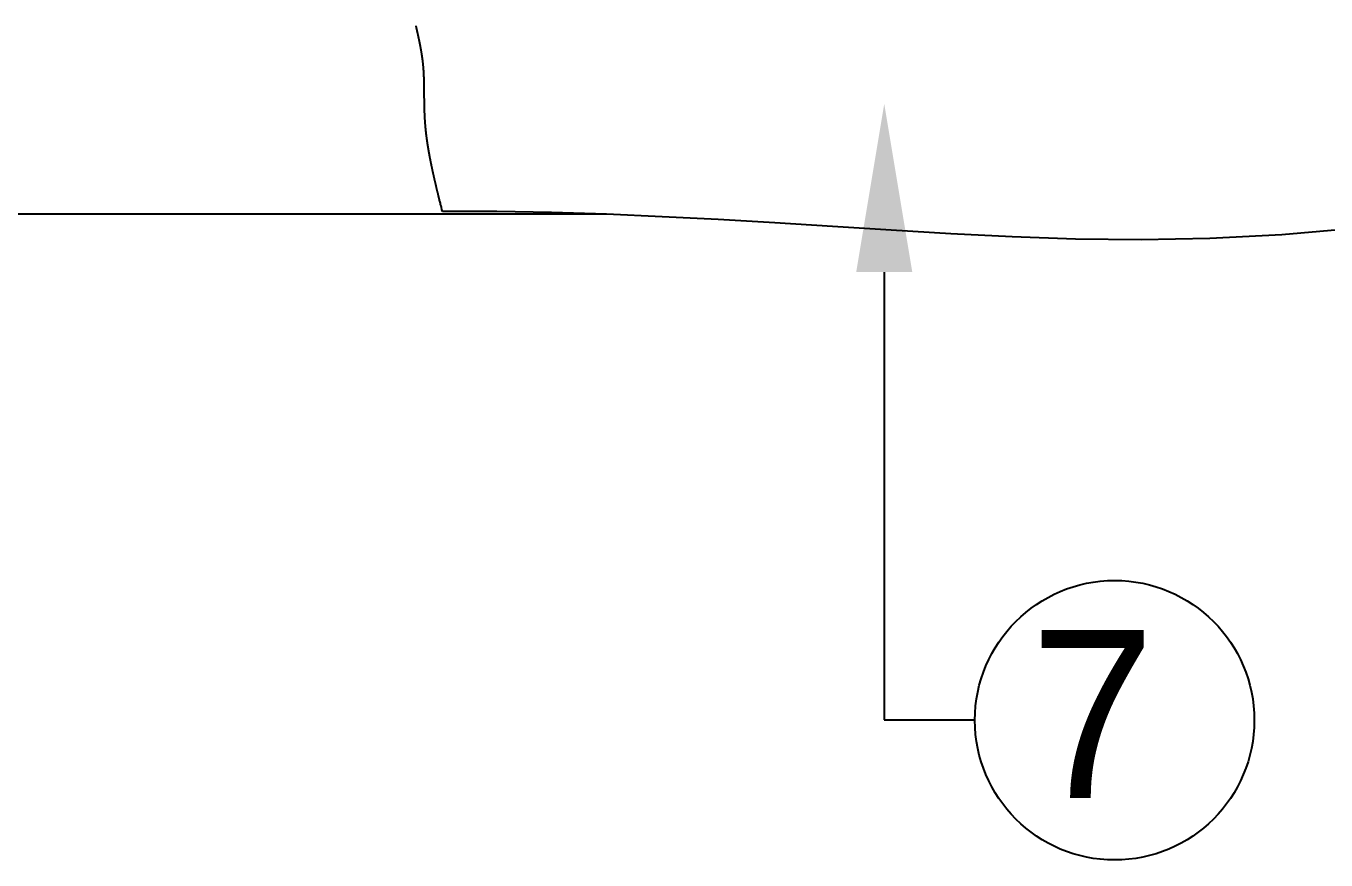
# Model space of a CAD drawing. Header units: millimetres. Extents: x -8855 to 105318, y -17958 to 67465.
# Drawn here: x 56675 to 58066, y 45703 to 46595 of the extents above; entities that cross this region are included whole.
import ezdxf

# ---------------------------------------------------------------- set-up
doc = ezdxf.new("R2010")
doc.units = ezdxf.units.MM
doc.header["$LTSCALE"] = 25
doc.layers.add('DIM', color=5, linetype='Continuous')
doc.layers.add('TEXT', color=2, linetype='Continuous')
doc.styles.add('ROMANS', font='stylu.ttf')

msp = doc.modelspace()

# ---------------------------------------------------------------- linework, layer by layer
msp.add_line((57295.76815, 46393.62961), (56065.89675, 46393.62961))
for points in [[(57120.19706, 46396.57583), (57119.60617, 46398.93605), (57119.09647, 46400.97403), (57118.65846, 46402.72748), (57118.28265, 46404.2341), (57117.95952, 46405.53159), (57117.67958, 46406.65766), (57117.43332, 46407.65002), (57117.21123, 46408.54636), (57117.00515, 46409.3791), (57116.81228, 46410.15945), (57116.63114, 46410.89331), (57116.46025, 46411.58659), (57116.29815, 46412.24521), (57116.14337, 46412.87506), (57115.99443, 46413.48207), (57115.84987, 46414.07214), (57115.70844, 46414.65023), (57115.56986, 46415.2175), (57115.43406, 46415.77416), (57115.30101, 46416.32043), (57115.17063, 46416.85651), (57115.04288, 46417.38261), (57114.91769, 46417.89894), (57114.79502, 46418.40572), (57114.6748, 46418.90316), (57114.55699, 46419.39146), (57114.44152, 46419.87085), (57114.32834, 46420.34152), (57114.2174, 46420.80368), (57114.10864, 46421.25756), (57114.002, 46421.70336), (57113.89743, 46422.1413), (57113.79488, 46422.57157), (57113.69428, 46422.9944), (57113.59558, 46423.40999), (57113.49874, 46423.81855), (57113.40368, 46424.2203), (57113.31036, 46424.61545), (57113.21871, 46425.0042), (57113.1287, 46425.38678), (57113.04025, 46425.76338), (57112.95331, 46426.13422), (57112.86784, 46426.4995), (57112.78376, 46426.85945), (57112.70104, 46427.21428), (57112.6196, 46427.56418), (57112.5394, 46427.90938), (57112.46038, 46428.25008), (57112.38249, 46428.58649), (57112.30568, 46428.91879), (57112.22989, 46429.24718), (57112.15509, 46429.57182), (57112.08122, 46429.8929), (57112.00824, 46430.2106), (57111.9361, 46430.5251), (57111.86475, 46430.83659), (57111.79415, 46431.14522), (57111.72428, 46431.45108), (57111.65513, 46431.75422), (57111.58667, 46432.05472), (57111.51889, 46432.35263), (57111.45177, 46432.64802), (57111.38531, 46432.94096), (57111.31948, 46433.23149), (57111.25426, 46433.51969), (57111.18966, 46433.80558), (57111.12566, 46434.08921), (57111.06225, 46434.37061), (57110.99943, 46434.6498), (57110.93719, 46434.92683), (57110.87552, 46435.20172), (57110.81441, 46435.47451), (57110.75386, 46435.74523), (57110.69385, 46436.01391), (57110.63438, 46436.2806), (57110.57544, 46436.54531), (57110.51702, 46436.80809), (57110.45912, 46437.06897), (57110.40173, 46437.32797), (57110.34483, 46437.58514), (57110.28843, 46437.84051), (57110.23251, 46438.09411), (57110.17707, 46438.34597), (57110.12209, 46438.59613), (57110.06757, 46438.84462), (57110.01351, 46439.09147), (57109.95988, 46439.33672), (57109.9067, 46439.58039), (57109.85394, 46439.82253), (57109.8016, 46440.06316), (57109.74968, 46440.30233), (57109.69815, 46440.54005), (57109.64703, 46440.77637), (57109.59629, 46441.01132), (57109.54594, 46441.24493), (57109.49595, 46441.47724), (57109.44633, 46441.70827), (57109.39707, 46441.93806), (57109.34816, 46442.16665), (57109.29959, 46442.39407), (57109.25135, 46442.62034), (57109.20344, 46442.84552), (57109.15584, 46443.06961), (57109.10855, 46443.29267), (57109.06157, 46443.51472), (57109.01488, 46443.7358), (57108.96847, 46443.95593), (57108.92234, 46444.17516), (57108.87648, 46444.39352), (57108.83089, 46444.61103), (57108.78555, 46444.82774), (57108.74045, 46445.04367), (57108.69559, 46445.25886), (57108.65097, 46445.47334), (57108.60657, 46445.68713), (57108.56238, 46445.90027), (57108.51841, 46446.11277), (57108.47465, 46446.32467), (57108.43108, 46446.536), (57108.3877, 46446.74678), (57108.34451, 46446.95704), (57108.30151, 46447.16679), (57108.25868, 46447.37603), (57108.21604, 46447.58478), (57108.17357, 46447.79303), (57108.13128, 46448.0008), (57108.08917, 46448.20809), (57108.04723, 46448.4149), (57108.00546, 46448.62125), (57107.96386, 46448.82714), (57107.92244, 46449.03256), (57107.88118, 46449.23752), (57107.8401, 46449.44202), (57107.79918, 46449.64606), (57107.75844, 46449.84965), (57107.71786, 46450.05277), (57107.67746, 46450.25544), (57107.63722, 46450.45766), (57107.59715, 46450.65943), (57107.55725, 46450.86074), (57107.51751, 46451.0616), (57107.47794, 46451.26202), (57107.43854, 46451.46199), (57107.39931, 46451.66151), (57107.36024, 46451.86058), (57107.32133, 46452.05921), (57107.28259, 46452.2574), (57107.24402, 46452.45515), (57107.20561, 46452.65246), (57107.16736, 46452.84933), (57107.12928, 46453.04576), (57107.09136, 46453.24176), (57107.0536, 46453.43732), (57107.01601, 46453.63245), (57106.97857, 46453.82714), (57106.9413, 46454.02141), (57106.90419, 46454.21524), (57106.86724, 46454.40865), (57106.83046, 46454.60163), (57106.79383, 46454.79418), (57106.75736, 46454.98631), (57106.72105, 46455.17802), (57106.6849, 46455.36931), (57106.6489, 46455.56017), (57106.61307, 46455.75062), (57106.57739, 46455.94064), (57106.54187, 46456.13025), (57106.50651, 46456.31945), (57106.47131, 46456.50823), (57106.43626, 46456.69659), (57106.40136, 46456.88455), (57106.36662, 46457.0721), (57106.33204, 46457.25923), (57106.29761, 46457.44596), (57106.26334, 46457.63228), (57106.22922, 46457.8182), (57106.19525, 46458.00371), (57106.16143, 46458.18882), (57106.12777, 46458.37353), (57106.09426, 46458.55784), (57106.06091, 46458.74175), (57106.0277, 46458.92527), (57105.99465, 46459.10838), (57105.96174, 46459.2911), (57105.92899, 46459.47343), (57105.89639, 46459.65537), (57105.86393, 46459.83691), (57105.83163, 46460.01807), (57105.79948, 46460.19883), (57105.76747, 46460.37921), (57105.73561, 46460.5592), (57105.7039, 46460.73881), (57105.67234, 46460.91804), (57105.64092, 46461.09688), (57105.60965, 46461.27534), (57105.57852, 46461.45343), (57105.54755, 46461.63113), (57105.51671, 46461.80846), (57105.48603, 46461.98541), (57105.45548, 46462.16199), (57105.42508, 46462.33819), (57105.39483, 46462.51402), (57105.36472, 46462.68948), (57105.33475, 46462.86458), (57105.30492, 46463.0393), (57105.27524, 46463.21366), (57105.2457, 46463.38765), (57105.2163, 46463.56128), (57105.18704, 46463.73455), (57105.15792, 46463.90745), (57105.12895, 46464.07999), (57105.10011, 46464.25218), (57105.07141, 46464.42401), (57105.04285, 46464.59548), (57105.01443, 46464.76659), (57104.98615, 46464.93736), (57104.95801, 46465.10776), (57104.93, 46465.27782), (57104.90214, 46465.44753), (57104.87441, 46465.61689), (57104.84681, 46465.7859), (57104.81935, 46465.95457), (57104.79203, 46466.12289), (57104.76484, 46466.29087), (57104.73779, 46466.4585), (57104.71087, 46466.62579), (57104.68409, 46466.79275), (57104.65744, 46466.95937), (57104.63093, 46467.12564), (57104.60454, 46467.29159), (57104.5783, 46467.4572), (57104.55218, 46467.62247), (57104.52619, 46467.78741), (57104.50034, 46467.95203), (57104.47462, 46468.11631), (57104.44902, 46468.28026), (57104.42356, 46468.44389), (57104.39823, 46468.60719), (57104.37303, 46468.77017), (57104.34796, 46468.93283), (57104.32301, 46469.09516), (57104.2982, 46469.25717), (57104.27351, 46469.41887), (57104.24895, 46469.58024), (57104.22452, 46469.7413), (57104.20022, 46469.90205), (57104.17604, 46470.06248), (57104.15198, 46470.22259), (57104.12806, 46470.3824), (57104.10426, 46470.54189), (57104.08058, 46470.70108), (57104.05703, 46470.85996), (57104.0336, 46471.01853), (57104.0103, 46471.1768), (57103.98712, 46471.33476), (57103.96406, 46471.49242), (57103.94113, 46471.64978), (57103.91832, 46471.80685), (57103.89563, 46471.96361), (57103.87306, 46472.12007), (57103.85061, 46472.27624), (57103.82829, 46472.43211), (57103.80608, 46472.58769), (57103.784, 46472.74298), (57103.76203, 46472.89798), (57103.74019, 46473.05268), (57103.71846, 46473.2071), (57103.69685, 46473.36124), (57103.67536, 46473.51508), (57103.65398, 46473.66864), (57103.63273, 46473.82192), (57103.61159, 46473.97492), (57103.59057, 46474.12763), (57103.56966, 46474.28007), (57103.54887, 46474.43223), (57103.5282, 46474.58411), (57103.50764, 46474.73572), (57103.48719, 46474.88705), (57103.46686, 46475.03811), (57103.44664, 46475.1889), (57103.42654, 46475.33941), (57103.40655, 46475.48966), (57103.38667, 46475.63964), (57103.36691, 46475.78935), (57103.34725, 46475.9388), (57103.32771, 46476.08799), (57103.30828, 46476.23691), (57103.28896, 46476.38557), (57103.26975, 46476.53397), (57103.25065, 46476.68211), (57103.23166, 46476.82999), (57103.21278, 46476.97762), (57103.19401, 46477.125), (57103.17535, 46477.27211), (57103.15679, 46477.41898), (57103.13834, 46477.5656), (57103.12001, 46477.71196), (57103.10177, 46477.85808), (57103.08365, 46478.00395), (57103.06563, 46478.14957), (57103.04771, 46478.29495), (57103.0299, 46478.44009), (57103.0122, 46478.58498), (57102.9946, 46478.72964), (57102.97711, 46478.87405), (57102.95971, 46479.01822), (57102.94243, 46479.16216), (57102.92524, 46479.30587), (57102.90816, 46479.44933), (57102.89118, 46479.59257), (57102.8743, 46479.73557), (57102.85753, 46479.87834), (57102.84085, 46480.02089), (57102.82428, 46480.1632), (57102.80781, 46480.30529), (57102.79143, 46480.44715), (57102.77516, 46480.58879), (57102.75899, 46480.73021), (57102.74291, 46480.8714), (57102.72693, 46481.01238), (57102.71106, 46481.15313), (57102.69527, 46481.29367), (57102.67959, 46481.43399), (57102.664, 46481.5741), (57102.64851, 46481.71399), (57102.63312, 46481.85367), (57102.61782, 46481.99314), (57102.60262, 46482.1324), (57102.58751, 46482.27145), (57102.5725, 46482.41029), (57102.55758, 46482.54893), (57102.54276, 46482.68736), (57102.52802, 46482.82558), (57102.51339, 46482.96361), (57102.49884, 46483.10143), (57102.48439, 46483.23906), (57102.47003, 46483.37648), (57102.45576, 46483.51371), (57102.44158, 46483.65075), (57102.42749, 46483.78758), (57102.4135, 46483.92423), (57102.39959, 46484.06068), (57102.38577, 46484.19695), (57102.37204, 46484.33302), (57102.3584, 46484.4689), (57102.34485, 46484.6046), (57102.33139, 46484.74011), (57102.31802, 46484.87544), (57102.30473, 46485.01059), (57102.29153, 46485.14555), (57102.27842, 46485.28033), (57102.26539, 46485.41493), (57102.25245, 46485.54936), (57102.23959, 46485.68361), (57102.22682, 46485.81768), (57102.21413, 46485.95158), (57102.20153, 46486.08531), (57102.18901, 46486.21886), (57102.17658, 46486.35225), (57102.16422, 46486.48546), (57102.15196, 46486.61851), (57102.13977, 46486.7514), (57102.12766, 46486.88411), (57102.11564, 46487.01667), (57102.1037, 46487.14906), (57102.09184, 46487.28129), (57102.08006, 46487.41336), (57102.06836, 46487.54527), (57102.05674, 46487.67702), (57102.04519, 46487.80862), (57102.03373, 46487.94006), (57102.02235, 46488.07135), (57102.01104, 46488.20249), (57101.99981, 46488.33347), (57101.98866, 46488.46431), (57101.97759, 46488.595), (57101.96659, 46488.72553), (57101.95567, 46488.85593), (57101.94483, 46488.98618), (57101.93406, 46489.11628), (57101.92336, 46489.24624), (57101.91274, 46489.37606), (57101.9022, 46489.50574), (57101.89173, 46489.63528), (57101.88133, 46489.76468), (57101.871, 46489.89395), (57101.86075, 46490.02308), (57101.85058, 46490.15207), (57101.84047, 46490.28093), (57101.83044, 46490.40965), (57101.82047, 46490.53825), (57101.81058, 46490.66671), (57101.80076, 46490.79504), (57101.79101, 46490.92325), (57101.78133, 46491.05132), (57101.77172, 46491.17928), (57101.76218, 46491.3071), (57101.75271, 46491.4348), (57101.74331, 46491.56238), (57101.73397, 46491.68984), (57101.72471, 46491.81717), (57101.71551, 46491.94439), (57101.70638, 46492.07148), (57101.69731, 46492.19846), (57101.68831, 46492.32532), (57101.67938, 46492.45207), (57101.67052, 46492.5787), (57101.66172, 46492.70522), (57101.65298, 46492.83163), (57101.64431, 46492.95792), (57101.6357, 46493.08411), (57101.62716, 46493.21018), (57101.61868, 46493.33615), (57101.61027, 46493.46201), (57101.60192, 46493.58777), (57101.59363, 46493.71342), (57101.5854, 46493.83896), (57101.57723, 46493.96441), (57101.56913, 46494.08975), (57101.56109, 46494.21499), (57101.5531, 46494.34014), (57101.54518, 46494.46518), (57101.53732, 46494.59013), (57101.52952, 46494.71498), (57101.52178, 46494.83974), (57101.51409, 46494.9644), (57101.50647, 46495.08897), (57101.4989, 46495.21345), (57101.4914, 46495.33784), (57101.48395, 46495.46214), (57101.47655, 46495.58635), (57101.46922, 46495.71047), (57101.46194, 46495.83451), (57101.45471, 46495.95846), (57101.44754, 46496.08233), (57101.44043, 46496.20611), (57101.43337, 46496.32982), (57101.42637, 46496.45344), (57101.41942, 46496.57698), (57101.41253, 46496.70044), (57101.40569, 46496.82382), (57101.3989, 46496.94712), (57101.39217, 46497.07035), (57101.38549, 46497.1935), (57101.37886, 46497.31657), (57101.37229, 46497.43956), (57101.36576, 46497.56248), (57101.35929, 46497.68533), (57101.35287, 46497.80809), (57101.3465, 46497.93079), (57101.34019, 46498.05341), (57101.33392, 46498.17595), (57101.3277, 46498.29842), (57101.32154, 46498.42082), (57101.31542, 46498.54315), (57101.30936, 46498.6654), (57101.30334, 46498.78758), (57101.29738, 46498.90968), (57101.29146, 46499.03172), (57101.28559, 46499.15368), (57101.27977, 46499.27557), (57101.274, 46499.39739), (57101.26828, 46499.51914), (57101.2626, 46499.64081), (57101.25697, 46499.76242), (57101.25139, 46499.88396), (57101.24586, 46500.00542), (57101.24037, 46500.12682), (57101.23493, 46500.24815), (57101.22953, 46500.36941), (57101.22419, 46500.4906), (57101.21888, 46500.61173), (57101.21363, 46500.73278), (57101.20841, 46500.85377), (57101.20325, 46500.97469), (57101.19812, 46501.09554), (57101.19305, 46501.21633), (57101.18801, 46501.33705), (57101.18302, 46501.4577), (57101.17808, 46501.57829), (57101.17318, 46501.69881), (57101.16832, 46501.81927), (57101.1635, 46501.93966), (57101.15873, 46502.05999), (57101.154, 46502.18025), (57101.14931, 46502.30045), (57101.14466, 46502.42059), (57101.14006, 46502.54066), (57101.13549, 46502.66067), (57101.13097, 46502.78061), (57101.12649, 46502.90049), (57101.12205, 46503.02032), (57101.11765, 46503.14007), (57101.11329, 46503.25977), (57101.10897, 46503.37941), (57101.10469, 46503.49898), (57101.10044, 46503.61849), (57101.09624, 46503.73795), (57101.09208, 46503.85734), (57101.08795, 46503.97667), (57101.08387, 46504.09595), (57101.07982, 46504.21516), (57101.07581, 46504.33432), (57101.07184, 46504.45341), (57101.0679, 46504.57245), (57101.064, 46504.69143), (57101.06014, 46504.81035), (57101.05632, 46504.92921), (57101.05253, 46505.04801), (57101.04878, 46505.16676), (57101.04506, 46505.28544), (57101.04139, 46505.40407), (57101.03774, 46505.52265), (57101.03413, 46505.64116), (57101.03056, 46505.75962), (57101.02702, 46505.87802), (57101.02351, 46505.99636), (57101.02004, 46506.11465), (57101.01661, 46506.23288), (57101.01321, 46506.35105), (57101.00984, 46506.46916), (57101.0065, 46506.58722), (57101.0032, 46506.70523), (57100.99993, 46506.82317), (57100.9967, 46506.94106), (57100.9935, 46507.05889), (57100.99032, 46507.17667), (57100.98719, 46507.29439), (57100.98408, 46507.41205), (57100.981, 46507.52966), (57100.97796, 46507.64722), (57100.97495, 46507.76471), (57100.97197, 46507.88216), (57100.96902, 46507.99954), (57100.9661, 46508.11687), (57100.96321, 46508.23415), (57100.96035, 46508.35137), (57100.95752, 46508.46853), (57100.95472, 46508.58564), (57100.95194, 46508.7027), (57100.9492, 46508.8197), (57100.94649, 46508.93665), (57100.94381, 46509.05354), (57100.94115, 46509.17038), (57100.93852, 46509.28716), (57100.93592, 46509.40389), (57100.93335, 46509.52056), (57100.93081, 46509.63718), (57100.92829, 46509.75375), (57100.9258, 46509.87026), (57100.92334, 46509.98672), (57100.9209, 46510.10313), (57100.91849, 46510.21948), (57100.91611, 46510.33578), (57100.91375, 46510.45202), (57100.91142, 46510.56821), (57100.90911, 46510.68435), (57100.90683, 46510.80044), (57100.90457, 46510.91647), (57100.90234, 46511.03245), (57100.90013, 46511.14838), (57100.89795, 46511.26425), (57100.89579, 46511.38007), (57100.89366, 46511.49584), (57100.89154, 46511.61156), (57100.88946, 46511.72722), (57100.88739, 46511.84284), (57100.88535, 46511.9584), (57100.88333, 46512.07391), (57100.88134, 46512.18936), (57100.87936, 46512.30477), (57100.87741, 46512.42012), (57100.87548, 46512.53542), (57100.87357, 46512.65067), (57100.87168, 46512.76587), (57100.86982, 46512.88102), (57100.86797, 46512.99612), (57100.86615, 46513.11117), (57100.86435, 46513.22616), (57100.86256, 46513.34111), (57100.8608, 46513.456), (57100.85905, 46513.57084), (57100.85733, 46513.68564), (57100.85563, 46513.80038), (57100.85394, 46513.91507), (57100.85227, 46514.02971), (57100.85062, 46514.1443), (57100.84899, 46514.25884), (57100.84738, 46514.37334), (57100.84579, 46514.48778), (57100.84421, 46514.60217), (57100.84265, 46514.71651), (57100.84111, 46514.83081), (57100.83959, 46514.94505), (57100.83808, 46515.05924), (57100.83659, 46515.17339), (57100.83511, 46515.28749), (57100.83366, 46515.40153), (57100.83221, 46515.51553), (57100.83079, 46515.62948), (57100.82938, 46515.74338), (57100.82798, 46515.85724), (57100.8266, 46515.97104), (57100.82523, 46516.0848), (57100.82388, 46516.1985), (57100.82254, 46516.31216), (57100.82122, 46516.42577), (57100.81991, 46516.53934), (57100.81861, 46516.65285), (57100.81733, 46516.76632), (57100.81606, 46516.87974), (57100.8148, 46516.99311), (57100.81356, 46517.10644), (57100.81233, 46517.21971), (57100.81111, 46517.33294), (57100.8099, 46517.44613), (57100.8087, 46517.55926), (57100.80752, 46517.67235), (57100.80635, 46517.78539), (57100.80518, 46517.89839), (57100.80403, 46518.01134), (57100.80289, 46518.12424), (57100.80176, 46518.2371), (57100.80064, 46518.34991), (57100.79953, 46518.46267), (57100.79843, 46518.57539), (57100.79734, 46518.68806), (57100.79626, 46518.80068), (57100.79519, 46518.91326), (57100.79413, 46519.0258), (57100.79307, 46519.13828), (57100.79203, 46519.25073), (57100.79099, 46519.36312), (57100.78996, 46519.47547), (57100.78894, 46519.58778), (57100.78792, 46519.70004), (57100.78691, 46519.81226), (57100.78591, 46519.92443), (57100.78492, 46520.03656), (57100.78393, 46520.14864), (57100.78295, 46520.26068), (57100.78197, 46520.37267), (57100.781, 46520.48462), (57100.78004, 46520.59652), (57100.77908, 46520.70838), (57100.77813, 46520.8202), (57100.77718, 46520.93197), (57100.77623, 46521.0437), (57100.77529, 46521.15538), (57100.77436, 46521.26702), (57100.77343, 46521.37862), (57100.7725, 46521.49017), (57100.77158, 46521.60168), (57100.77066, 46521.71315), (57100.76974, 46521.82457), (57100.76883, 46521.93595), (57100.76791, 46522.04729), (57100.767, 46522.15858), (57100.7661, 46522.26983), (57100.76519, 46522.38104), (57100.76429, 46522.49221), (57100.76339, 46522.60333), (57100.76249, 46522.71441), (57100.76159, 46522.82545), (57100.76069, 46522.93645), (57100.75979, 46523.0474), (57100.75889, 46523.15832), (57100.75799, 46523.26919), (57100.75709, 46523.38002), (57100.7562, 46523.4908), (57100.7553, 46523.60155), (57100.7544, 46523.71225), (57100.7535, 46523.82292), (57100.7526, 46523.93354), (57100.75169, 46524.04412), (57100.75079, 46524.15466), (57100.74988, 46524.26516), (57100.74897, 46524.37562), (57100.74806, 46524.48603), (57100.74714, 46524.59641), (57100.74623, 46524.70674), (57100.74531, 46524.81704), (57100.74438, 46524.92729), (57100.74346, 46525.03751), (57100.74253, 46525.14768), (57100.74159, 46525.25782), (57100.74065, 46525.36791), (57100.73971, 46525.47797), (57100.73876, 46525.58798), (57100.73781, 46525.69796), (57100.73685, 46525.80789), (57100.73589, 46525.91779), (57100.73492, 46526.02765), (57100.73394, 46526.13746), (57100.73296, 46526.24724), (57100.73198, 46526.35698), (57100.73098, 46526.46668), (57100.72998, 46526.57634), (57100.72898, 46526.68597), (57100.72796, 46526.79555), (57100.72694, 46526.9051), (57100.72591, 46527.01461), (57100.72487, 46527.12407), (57100.72383, 46527.2335), (57100.72277, 46527.3429), (57100.72171, 46527.45225), (57100.72064, 46527.56157), (57100.71956, 46527.67085), (57100.71847, 46527.78009), (57100.71737, 46527.88929), (57100.71626, 46527.99846), (57100.71514, 46528.10759), (57100.71402, 46528.21668), (57100.71288, 46528.32573), (57100.71173, 46528.43475), (57100.71057, 46528.54373), (57100.7094, 46528.65267), (57100.70821, 46528.76158), (57100.70702, 46528.87045), (57100.70581, 46528.97928), (57100.70459, 46529.08808), (57100.70336, 46529.19684), (57100.70212, 46529.30556), (57100.70087, 46529.41425), (57100.6996, 46529.5229), (57100.69832, 46529.63152), (57100.69702, 46529.7401), (57100.69571, 46529.84864), (57100.69439, 46529.95715), (57100.69306, 46530.06562), (57100.69171, 46530.17406), (57100.69034, 46530.28246), (57100.68896, 46530.39083), (57100.68757, 46530.49916), (57100.68616, 46530.60745), (57100.68473, 46530.71571), (57100.68329, 46530.82394), (57100.68183, 46530.93213), (57100.68036, 46531.04029), (57100.67887, 46531.14841), (57100.67737, 46531.2565), (57100.67584, 46531.36455), (57100.67431, 46531.47257), (57100.67275, 46531.58055), (57100.67117, 46531.68851), (57100.66958, 46531.79642), (57100.66797, 46531.9043), (57100.66635, 46532.01215), (57100.6647, 46532.11997), (57100.66303, 46532.22775), (57100.66135, 46532.3355), (57100.65965, 46532.44321), (57100.65793, 46532.5509), (57100.65618, 46532.65855), (57100.65442, 46532.76616), (57100.65264, 46532.87374), (57100.65084, 46532.98129), (57100.64902, 46533.08881), (57100.64718, 46533.1963), (57100.64531, 46533.30375), (57100.64343, 46533.41117), (57100.64152, 46533.51855), (57100.63959, 46533.62591), (57100.63765, 46533.73323), (57100.63567, 46533.84052), (57100.63368, 46533.94778), (57100.63166, 46534.05501), (57100.62963, 46534.1622), (57100.62756, 46534.26937), (57100.62548, 46534.3765), (57100.62337, 46534.4836), (57100.62124, 46534.59067), (57100.61908, 46534.69771), (57100.6169, 46534.80471), (57100.6147, 46534.91169), (57100.61247, 46535.01863), (57100.61022, 46535.12555), (57100.60794, 46535.23243), (57100.60563, 46535.33928), (57100.6033, 46535.4461), (57100.60095, 46535.5529), (57100.59857, 46535.65966), (57100.59616, 46535.76639), (57100.59373, 46535.87309), (57100.59127, 46535.97976), (57100.58878, 46536.0864), (57100.58627, 46536.19301), (57100.58373, 46536.2996), (57100.58116, 46536.40615), (57100.57856, 46536.51267), (57100.57594, 46536.61916), (57100.57329, 46536.72563), (57100.5706, 46536.83206), (57100.56789, 46536.93847), (57100.56516, 46537.04484), (57100.56239, 46537.15119), (57100.55959, 46537.25751), (57100.55677, 46537.3638), (57100.55391, 46537.47006), (57100.55102, 46537.57629), (57100.54811, 46537.6825), (57100.54516, 46537.78868), (57100.54218, 46537.89482), (57100.53917, 46538.00094), (57100.53613, 46538.10704), (57100.53306, 46538.2131), (57100.52996, 46538.31914), (57100.52682, 46538.42514), (57100.52366, 46538.53113), (57100.52046, 46538.63708), (57100.51722, 46538.74301), (57100.51396, 46538.8489), (57100.51066, 46538.95478), (57100.50733, 46539.06062), (57100.50397, 46539.16644), (57100.50057, 46539.27223), (57100.49714, 46539.37799), (57100.49367, 46539.48373), (57100.49017, 46539.58944), (57100.48664, 46539.69513), (57100.48307, 46539.80078), (57100.47946, 46539.90642), (57100.47582, 46540.01202), (57100.47215, 46540.1176), (57100.46844, 46540.22316), (57100.46469, 46540.32868), (57100.4609, 46540.43418), (57100.45708, 46540.53966), (57100.45323, 46540.64511), (57100.44933, 46540.75054), (57100.4454, 46540.85594), (57100.44144, 46540.96131), (57100.43743, 46541.06666), (57100.43339, 46541.17199), (57100.42931, 46541.27729), (57100.42519, 46541.38256), (57100.42103, 46541.48781), (57100.41683, 46541.59304), (57100.4126, 46541.69824), (57100.40832, 46541.80341), (57100.40401, 46541.90857), (57100.39965, 46542.01369), (57100.39526, 46542.1188), (57100.39083, 46542.22388), (57100.38635, 46542.32893), (57100.38184, 46542.43396), (57100.37728, 46542.53897), (57100.37269, 46542.64396), (57100.36805, 46542.74892), (57100.36337, 46542.85385), (57100.35865, 46542.95877), (57100.35389, 46543.06366), (57100.34908, 46543.16853), (57100.34423, 46543.27337), (57100.33934, 46543.3782), (57100.33441, 46543.48299), (57100.32944, 46543.58777), (57100.32442, 46543.69252), (57100.31935, 46543.79726), (57100.31425, 46543.90196), (57100.3091, 46544.00665), (57100.3039, 46544.11132), (57100.29866, 46544.21596), (57100.29338, 46544.32058), (57100.28805, 46544.42518), (57100.28268, 46544.52975), (57100.27726, 46544.63431), (57100.2718, 46544.73884), (57100.26629, 46544.84335), (57100.26073, 46544.94784), (57100.25513, 46545.05231), (57100.24948, 46545.15676), (57100.24378, 46545.26119), (57100.23804, 46545.36559), (57100.23225, 46545.46998), (57100.22641, 46545.57434), (57100.22053, 46545.67869), (57100.2146, 46545.78301), (57100.20862, 46545.88731), (57100.20259, 46545.99159), (57100.19651, 46546.09585), (57100.19038, 46546.2001), (57100.18421, 46546.30432), (57100.17799, 46546.40852), (57100.17171, 46546.5127), (57100.16539, 46546.61686), (57100.15902, 46546.721), (57100.15259, 46546.82513), (57100.14612, 46546.92923), (57100.1396, 46547.03331), (57100.13302, 46547.13738), (57100.1264, 46547.24142), (57100.11972, 46547.34545), (57100.11299, 46547.44945), (57100.10621, 46547.55344), (57100.09938, 46547.65741), (57100.0925, 46547.76136), (57100.08557, 46547.86529), (57100.07858, 46547.9692), (57100.07155, 46548.07309), (57100.06446, 46548.17697), (57100.05731, 46548.28082), (57100.05012, 46548.38466), (57100.04287, 46548.48848), (57100.03557, 46548.59228), (57100.02822, 46548.69606), (57100.02081, 46548.79982), (57100.01335, 46548.90357), (57100.00584, 46549.0073), (57099.99827, 46549.111), (57099.99065, 46549.21469), (57099.98298, 46549.31837), (57099.97525, 46549.42202), (57099.96747, 46549.52566), (57099.95963, 46549.62928), (57099.95174, 46549.73288), (57099.94379, 46549.83646), (57099.93579, 46549.94003), (57099.92773, 46550.04358), (57099.91962, 46550.14711), (57099.91145, 46550.25062), (57099.90323, 46550.35412), (57099.89495, 46550.4576), (57099.88662, 46550.56106), (57099.87823, 46550.66451), (57099.86978, 46550.76793), (57099.86128, 46550.87134), (57099.85272, 46550.97474), (57099.8441, 46551.07811), (57099.83543, 46551.18147), (57099.8267, 46551.28482), (57099.81791, 46551.38814), (57099.80907, 46551.49145), (57099.80017, 46551.59475), (57099.79121, 46551.69802), (57099.78219, 46551.80128), (57099.77312, 46551.90453), (57099.76399, 46552.00776), (57099.7548, 46552.11097), (57099.74555, 46552.21416), (57099.73624, 46552.31734), (57099.72687, 46552.42051), (57099.71745, 46552.52365), (57099.70796, 46552.62678), (57099.69842, 46552.7299), (57099.68882, 46552.833), (57099.67916, 46552.93608), (57099.66944, 46553.03915), (57099.65965, 46553.1422), (57099.64981, 46553.24524), (57099.63991, 46553.34826), (57099.62995, 46553.45127), (57099.61993, 46553.55426), (57099.60985, 46553.65723), (57099.59971, 46553.76019), (57099.58951, 46553.86313), (57099.57926, 46553.96606), (57099.56894, 46554.06897), (57099.55856, 46554.17187), (57099.54812, 46554.27474), (57099.53762, 46554.37761), (57099.52707, 46554.48046), (57099.51645, 46554.58329), (57099.50578, 46554.6861), (57099.49505, 46554.7889), (57099.48425, 46554.89168), (57099.4734, 46554.99445), (57099.4625, 46555.0972), (57099.45153, 46555.19993), (57099.4405, 46555.30265), (57099.42942, 46555.40534), (57099.41828, 46555.50803), (57099.40708, 46555.61069), (57099.39582, 46555.71334), (57099.38451, 46555.81597), (57099.37314, 46555.91858), (57099.36171, 46556.02118), (57099.35023, 46556.12376), (57099.33868, 46556.22632), (57099.32708, 46556.32886), (57099.31543, 46556.43139), (57099.30372, 46556.5339), (57099.29195, 46556.63639), (57099.28012, 46556.73886), (57099.26824, 46556.84131), (57099.2563, 46556.94375), (57099.24431, 46557.04617), (57099.23226, 46557.14857), (57099.22015, 46557.25095), (57099.20799, 46557.35331), (57099.19578, 46557.45565), (57099.18351, 46557.55798), (57099.17118, 46557.66029), (57099.1588, 46557.76258), (57099.14636, 46557.86485), (57099.13387, 46557.9671), (57099.12133, 46558.06933), (57099.10873, 46558.17154), (57099.09607, 46558.27373), (57099.08336, 46558.37591), (57099.0706, 46558.47806), (57099.05778, 46558.5802), (57099.04491, 46558.68232), (57099.03199, 46558.78441), (57099.01901, 46558.88649), (57099.00598, 46558.98855), (57098.9929, 46559.09058), (57098.97976, 46559.1926), (57098.96657, 46559.2946), (57098.95333, 46559.39657), (57098.94003, 46559.49853), (57098.92668, 46559.60047), (57098.91328, 46559.70238), (57098.89983, 46559.80428), (57098.88632, 46559.90615), (57098.87276, 46560.00801), (57098.85915, 46560.10984), (57098.84549, 46560.21166), (57098.83178, 46560.31345), (57098.81801, 46560.41522), (57098.8042, 46560.51697), (57098.79033, 46560.6187), (57098.77642, 46560.72041), (57098.76245, 46560.82209), (57098.74843, 46560.92376), (57098.73436, 46561.0254), (57098.72024, 46561.12702), (57098.70608, 46561.22862), (57098.69186, 46561.33019), (57098.67759, 46561.43175), (57098.66328, 46561.53328), (57098.64891, 46561.63479), (57098.6345, 46561.73627), (57098.62004, 46561.83774), (57098.60553, 46561.93918), (57098.59097, 46562.0406), (57098.57636, 46562.14199), (57098.56171, 46562.24337), (57098.54701, 46562.34471), (57098.53226, 46562.44604), (57098.51746, 46562.54734), (57098.50262, 46562.64862), (57098.48773, 46562.74987), (57098.47279, 46562.8511), (57098.45781, 46562.95231), (57098.44278, 46563.05349), (57098.42771, 46563.15465), (57098.41259, 46563.25578), (57098.39742, 46563.35689), (57098.38221, 46563.45798), (57098.36695, 46563.55904), (57098.35165, 46563.66007), (57098.33631, 46563.76108), (57098.32092, 46563.86206), (57098.30548, 46563.96302), (57098.29, 46564.06396), (57098.27448, 46564.16487), (57098.25892, 46564.26575), (57098.24331, 46564.36661), (57098.22765, 46564.46744), (57098.21196, 46564.56824), (57098.19622, 46564.66902), (57098.18044, 46564.76978), (57098.16462, 46564.8705), (57098.14875, 46564.9712), (57098.13284, 46565.07188), (57098.11689, 46565.17252), (57098.1009, 46565.27314), (57098.08487, 46565.37374), (57098.06879, 46565.4743), (57098.05268, 46565.57484), (57098.03652, 46565.67536), (57098.02033, 46565.77584), (57098.00409, 46565.8763), (57097.98781, 46565.97673), (57097.9715, 46566.07713), (57097.95514, 46566.1775), (57097.93874, 46566.27785), (57097.92231, 46566.37817), (57097.90583, 46566.47845), (57097.88932, 46566.57872), (57097.87277, 46566.67895), (57097.85617, 46566.77915), (57097.83954, 46566.87933), (57097.82288, 46566.97947), (57097.80617, 46567.07959), (57097.78943, 46567.17968), (57097.77265, 46567.27974), (57097.75583, 46567.37977), (57097.73897, 46567.47977), (57097.72208, 46567.57974), (57097.70515, 46567.67968), (57097.68818, 46567.77959), (57097.67118, 46567.87947), (57097.65414, 46567.97933), (57097.63707, 46568.07915), (57097.61996, 46568.17894), (57097.60281, 46568.2787), (57097.58563, 46568.37843), (57097.56841, 46568.47813), (57097.55116, 46568.5778), (57097.53388, 46568.67744), (57097.51656, 46568.77704), (57097.4992, 46568.87662), (57097.48181, 46568.97616), (57097.46439, 46569.07568), (57097.44693, 46569.17516), (57097.42944, 46569.27461), (57097.41192, 46569.37403), (57097.39436, 46569.47341), (57097.37678, 46569.57277), (57097.35915, 46569.67209), (57097.3415, 46569.77138), (57097.32381, 46569.87064), (57097.30609, 46569.96986), (57097.28834, 46570.06906), (57097.27056, 46570.16822), (57097.25275, 46570.26734), (57097.2349, 46570.36644), (57097.21703, 46570.4655), (57097.19912, 46570.56453), (57097.18118, 46570.66352), (57097.16321, 46570.76248), (57097.14521, 46570.86141), (57097.12719, 46570.96031), (57097.10913, 46571.05917), (57097.09104, 46571.15799), (57097.07292, 46571.25679), (57097.05478, 46571.35555), (57097.0366, 46571.45427), (57097.0184, 46571.55296), (57097.00016, 46571.65162), (57096.9819, 46571.75024), (57096.96361, 46571.84882), (57096.94529, 46571.94737), (57096.92695, 46572.04589), (57096.90857, 46572.14437), (57096.89017, 46572.24282), (57096.87174, 46572.34123), (57096.85329, 46572.4396), (57096.83481, 46572.53794), (57096.8163, 46572.63625), (57096.79777, 46572.73452), (57096.7792, 46572.83275), (57096.76062, 46572.93095), (57096.742, 46573.02911), (57096.72337, 46573.12723), (57096.7047, 46573.22532), (57096.68601, 46573.32337), (57096.6673, 46573.42138), (57096.64856, 46573.51936), (57096.6298, 46573.6173), (57096.61101, 46573.7152), (57096.5922, 46573.81307), (57096.57336, 46573.9109), (57096.5545, 46574.00869), (57096.53562, 46574.10645), (57096.51671, 46574.20416), (57096.49778, 46574.30184), (57096.47883, 46574.39948), (57096.45986, 46574.49709), (57096.44086, 46574.59465), (57096.42184, 46574.69218), (57096.4028, 46574.78967), (57096.38373, 46574.88712), (57096.36465, 46574.98453), (57096.34554, 46575.0819), (57096.32641, 46575.17924), (57096.30726, 46575.27653), (57096.28809, 46575.37379), (57096.2689, 46575.471), (57096.24969, 46575.56818), (57096.23045, 46575.66532), (57096.2112, 46575.76242), (57096.19193, 46575.85948), (57096.17264, 46575.9565), (57096.15333, 46576.05348), (57096.134, 46576.15042), (57096.11465, 46576.24732), (57096.09528, 46576.34418), (57096.07589, 46576.44099), (57096.05648, 46576.53777), (57096.03706, 46576.63451), (57096.01762, 46576.73121), (57095.99816, 46576.82786), (57095.97868, 46576.92448), (57095.95918, 46577.02105), (57095.93967, 46577.11758), (57095.92014, 46577.21408), (57095.9006, 46577.31053), (57095.88103, 46577.40693), (57095.86145, 46577.5033), (57095.84186, 46577.59963), (57095.82225, 46577.69591), (57095.80262, 46577.79215), (57095.78297, 46577.88835), (57095.76332, 46577.9845), (57095.74364, 46578.08062), (57095.72395, 46578.17669), (57095.70425, 46578.27272), (57095.68453, 46578.3687), (57095.6648, 46578.46465), (57095.64505, 46578.56055), (57095.62529, 46578.65641), (57095.60552, 46578.75222), (57095.58573, 46578.84799), (57095.56592, 46578.94372), (57095.54611, 46579.0394), (57095.52628, 46579.13504), (57095.50644, 46579.23063), (57095.48659, 46579.32619), (57095.46672, 46579.42169), (57095.44684, 46579.51716), (57095.42695, 46579.61258), (57095.40705, 46579.70795), (57095.38714, 46579.80328), (57095.36721, 46579.89857), (57095.34728, 46579.99381), (57095.32733, 46580.089), (57095.30737, 46580.18415), (57095.2874, 46580.27926), (57095.26743, 46580.37432), (57095.24744, 46580.46933), (57095.22744, 46580.5643), (57095.20743, 46580.65923), (57095.18741, 46580.7541), (57095.16739, 46580.84894), (57095.14735, 46580.94372), (57095.1273, 46581.03846), (57095.10725, 46581.13315), (57095.08719, 46581.2278), (57095.06712, 46581.3224), (57095.04704, 46581.41696), (57095.02695, 46581.51146), (57095.00686, 46581.60592), (57094.98675, 46581.70034), (57094.96664, 46581.7947), (57094.94653, 46581.88902), (57094.9264, 46581.98329), (57094.90627, 46582.07752), (57094.88614, 46582.17169), (57094.86599, 46582.26582), (57094.84584, 46582.3599), (57094.82569, 46582.45394), (57094.80553, 46582.54792), (57094.78536, 46582.64186), (57094.76519, 46582.73575), (57094.74501, 46582.82959), (57094.72483, 46582.92338), (57094.70465, 46583.01712), (57094.68446, 46583.11082), (57094.66426, 46583.20446), (57094.64406, 46583.29806), (57094.62386, 46583.39161), (57094.60365, 46583.4851), (57094.58344, 46583.57855), (57094.56323, 46583.67195), (57094.54301, 46583.7653), (57094.5228, 46583.8586), (57094.50257, 46583.95185), (57094.48235, 46584.04505), (57094.46212, 46584.1382), (57094.44189, 46584.2313), (57094.42166, 46584.32435), (57094.40143, 46584.41735), (57094.3812, 46584.51029), (57094.36097, 46584.60319), (57094.34073, 46584.69604), (57094.32049, 46584.78883), (57094.30026, 46584.88158), (57094.28002, 46584.97427), (57094.25978, 46585.06691), (57094.23954, 46585.1595), (57094.21931, 46585.25204), (57094.19907, 46585.34453), (57094.17883, 46585.43697), (57094.1586, 46585.52935), (57094.13836, 46585.62168), (57094.11813, 46585.71396), (57094.0979, 46585.80619), (57094.07767, 46585.89836), (57094.05744, 46585.99049), (57094.03721, 46586.08256), (57094.01699, 46586.17457), (57093.99677, 46586.26654), (57093.97655, 46586.35845), (57093.95633, 46586.45031), (57093.93612, 46586.54211), (57093.91591, 46586.63386), (57093.8957, 46586.72556), (57093.8755, 46586.81721), (57093.8553, 46586.9088), (57093.83511, 46587.00033), (57093.81492, 46587.09182), (57093.79473, 46587.18325), (57093.77455, 46587.27462), (57093.75437, 46587.36594), (57093.7342, 46587.45721), (57093.71404, 46587.54842), (57093.69388, 46587.63958), (57093.67372, 46587.73068), (57093.65357, 46587.82172), (57093.63343, 46587.91272), (57093.61329, 46588.00365), (57093.59316, 46588.09454), (57093.57304, 46588.18536), (57093.55292, 46588.27613), (57093.53281, 46588.36685), (57093.51271, 46588.45751), (57093.49261, 46588.54811), (57093.47253, 46588.63866), (57093.45245, 46588.72915), (57093.43238, 46588.81958), (57093.41231, 46588.90996), (57093.39226, 46589.00029), (57093.37222, 46589.09055), (57093.35218, 46589.18076), (57093.33215, 46589.27091), (57093.31213, 46589.36101), (57093.29213, 46589.45105), (57093.27213, 46589.54103), (57093.25214, 46589.63095), (57093.23216, 46589.72082), (57093.21219, 46589.81063), (57093.19223, 46589.90038), (57093.17229, 46589.99007), (57093.15235, 46590.07971), (57093.13243, 46590.16928), (57093.11251, 46590.2588), (57093.09261, 46590.34826), (57093.07272, 46590.43767), (57093.05284, 46590.52701), (57093.03298, 46590.6163), (57093.01312, 46590.70552), (57092.99328, 46590.79469), (57092.97345, 46590.8838), (57092.95364, 46590.97285), (57092.93384, 46591.06184), (57092.91405, 46591.15077), (57092.89427, 46591.23964), (57092.87451, 46591.32845), (57092.85477, 46591.41721), (57092.83503, 46591.5059), (57092.81531, 46591.59453), (57092.79561, 46591.6831), (57092.77592, 46591.77162), (57092.75625, 46591.86007), (57092.73659, 46591.94846), (57092.71695, 46592.03679), (57092.69732, 46592.12506), (57092.67771, 46592.21327), (57092.65811, 46592.30142), (57092.63853, 46592.38951), (57092.61897, 46592.47753), (57092.59942, 46592.5655), (57092.57989, 46592.6534), (57092.56038, 46592.74124), (57092.54088, 46592.82902), (57092.52141, 46592.91674), (57092.50195, 46593.0044), (57092.4825, 46593.092), (57092.46308, 46593.17953), (57092.44367, 46593.267), (57092.42429, 46593.35441), (57092.40492, 46593.44175), (57092.38557, 46593.52904), (57092.36624, 46593.61626), (57092.34693, 46593.70341), (57092.32763, 46593.79051), (57092.30836, 46593.87754), (57092.28911, 46593.96451), (57092.26988, 46594.05141), (57092.25067, 46594.13826), (57092.23147, 46594.22503), (57092.2123, 46594.31175), (57092.19315, 46594.3984), (57092.17402, 46594.48499), (57092.15492, 46594.57151), (57092.13583, 46594.65797), (57092.11677, 46594.74436), (57092.09772, 46594.83069), (57092.0787, 46594.91696), (57092.05971, 46595.00316), (57092.04073, 46595.08929)], [(58186.05758, 46389.37983), (58099.93672, 46378.64861), (58018.5351, 46371.57299), (57941.3386, 46367.63073), (57867.83308, 46366.29961), (57797.50442, 46367.0574), (57729.83848, 46369.38187), (57664.32114, 46372.75079), (57600.43826, 46376.64193), (57537.74149, 46380.59689), (57476.04558, 46384.41249), (57415.23104, 46387.94938), (57355.17839, 46391.0682), (57295.76815, 46393.62961), (57236.88084, 46395.49426), (57178.39697, 46396.52278), (57120.19706, 46396.57583)]]:
    msp.add_lwpolyline(points)
at = {"layer": 'DIM'}
for p, q in [((57593.00461, 46331.84651), (57593.00461, 45852.89761)), ((57593.00461, 45852.89761), (57690.03689, 45852.89761))]:
    msp.add_line(p, q, dxfattribs=at)
msp.add_circle((57839.52499, 45852.47782), 149.48869, dxfattribs=at)
msp.add_solid([(57563.00461, 46331.84651), (57623.00461, 46331.84651), (57593.00461, 46511.84651)], dxfattribs=at)

# ---------------------------------------------------------------- texts
at = {"layer": 'TEXT', "style": 'ROMANS'}
msp.add_text('7', height=180, dxfattribs=at).set_placement((57749.02979, 45769.16253))

doc.saveas('drawing.dxf')
